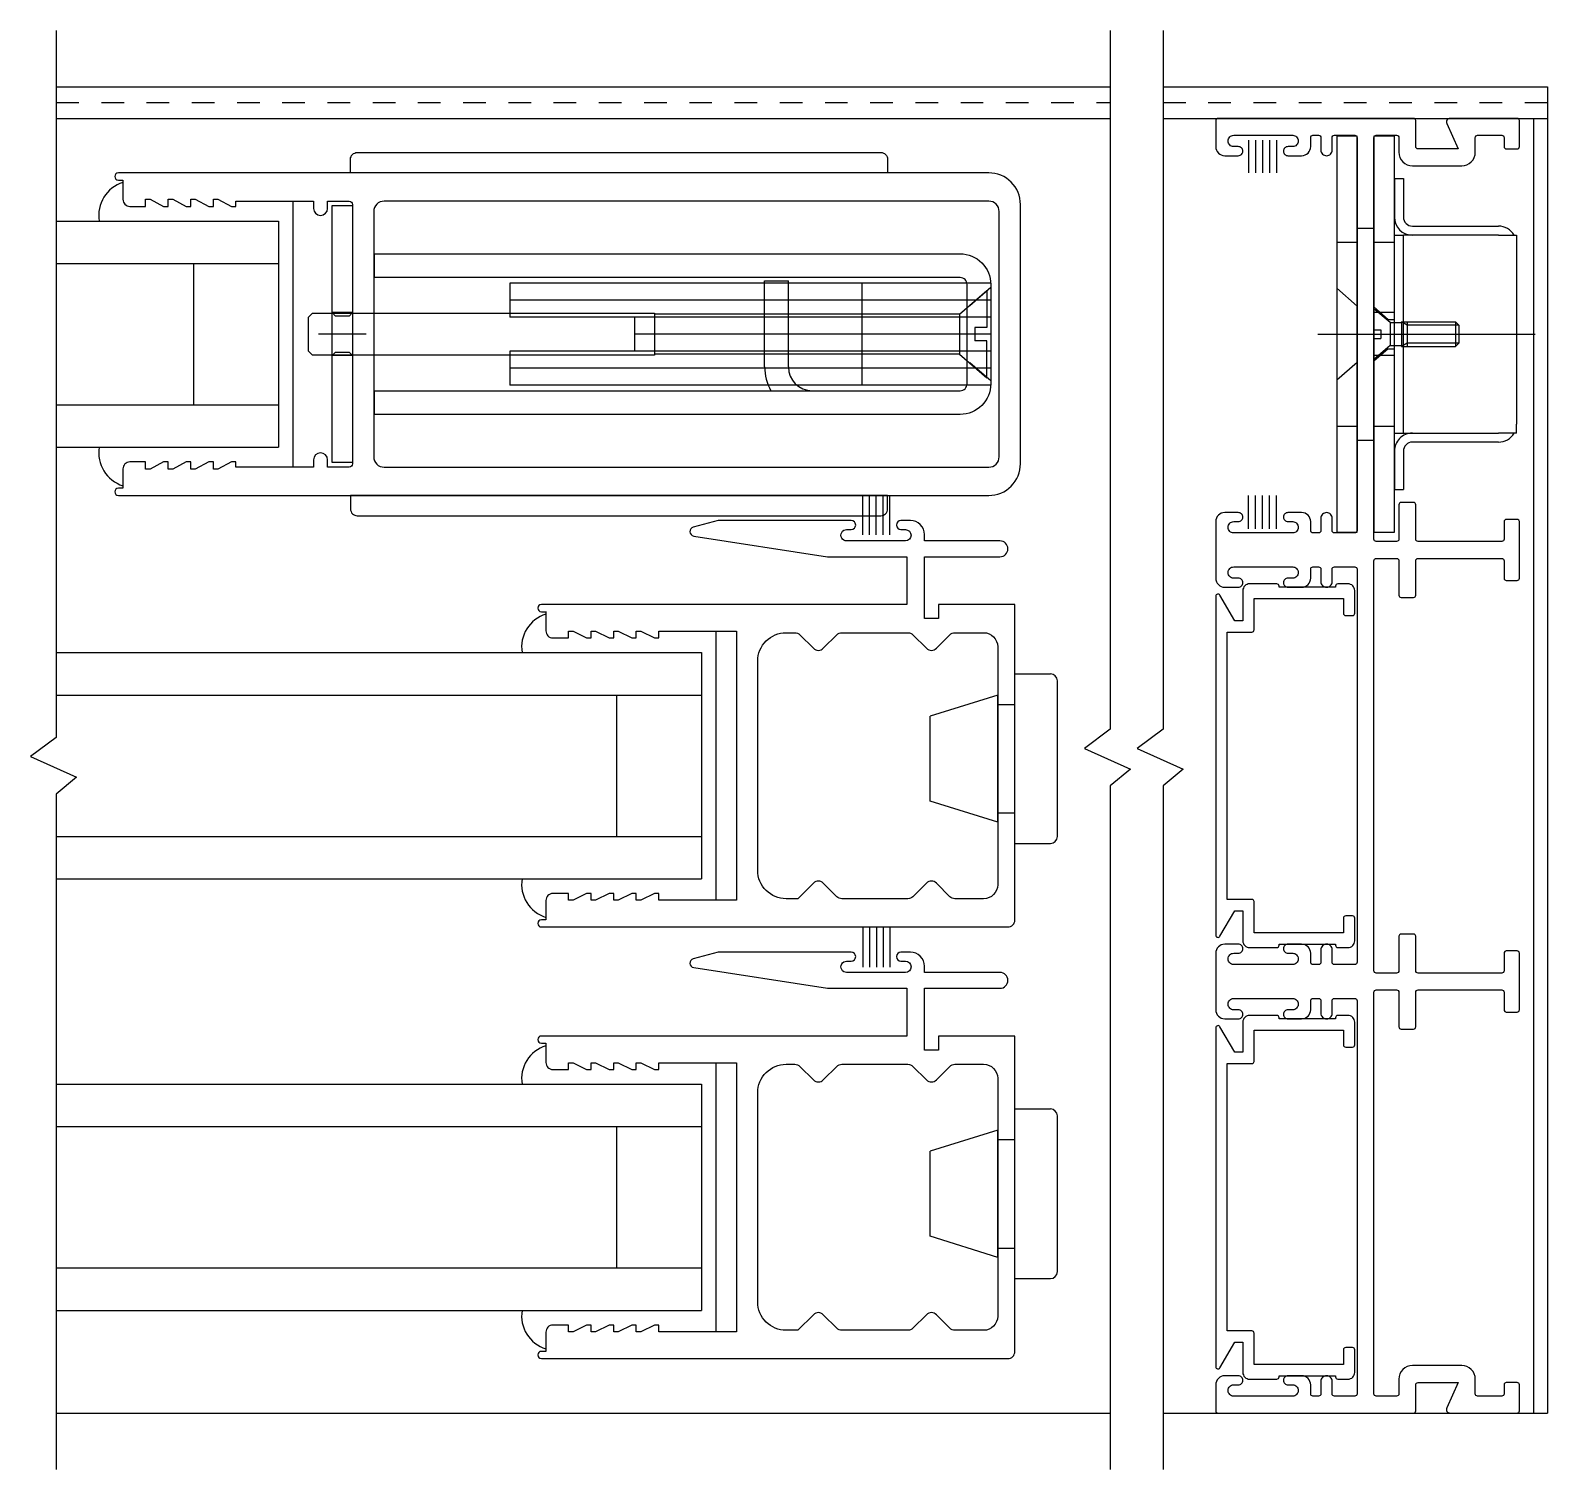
# Model space of a CAD drawing. Extents: x -31.7 to 55.9, y -31.6 to 29.
# Drawn here: x 12.59 to 19.3, y -6.67 to -0.31 of the extents above; entities that cross this region are included whole.
import ezdxf

# ---------------------------------------------------------------- set-up
doc = ezdxf.new("R2010")
doc.units = 0
doc.header["$LTSCALE"] = 0.25
doc.header["$MEASUREMENT"] = 0
doc.linetypes.add('HIDDEN', pattern=[0.375, 0.25, -0.125])
doc.layers.get('0').update_dxf_attribs({"linetype": 'CONTINUOUS'})
for name, color, linetype in [('GLASS-VINYL', 7, 'CONTINUOUS'), ('MISC', 7, 'CONTINUOUS'), ('POCKET-CLOSER', 1, 'CONTINUOUS'), ('SASH', 5, 'CONTINUOUS'), ('SEAL', 7, 'CONTINUOUS'), ('SILL-PAN', 7, 'CONTINUOUS'), ('TEXT', 7, 'CONTINUOUS'), ('VENT', 5, 'CONTINUOUS')]:
    doc.layers.add(name, color=color, linetype=linetype)

# ---------------------------------------------------------------- blocks, each defined once
blk = doc.blocks.new('3710 Jamb Filler')
blk.add_lwpolyline([(-0.12, 0.774, 0.414214), (-0.15, 0.804), (-0.27, 0.804, 0.414214), (-0.28, 0.794), (-0.28, 0.789), (-0.53, 0.789), (-0.53, 0.794, 0.414214), (-0.54, 0.804), (-0.585, 0.804, 0.414214), (-0.615, 0.774), (-0.615, 0.674, 0.414214), (-0.605, 0.664), (-0.575, 0.664, 0.414214), (-0.565, 0.674), (-0.565, 0.739), (-0.17, 0.739), (-0.17, 0.601, 0.414214), (-0.16, 0.591), (-0.05, 0.591), (-0.05, -0.591), (-0.16, -0.591, 0.414214), (-0.17, -0.601), (-0.17, -0.739), (-0.565, -0.739), (-0.565, -0.674, 0.414214), (-0.575, -0.664), (-0.605, -0.664, 0.414214), (-0.615, -0.674), (-0.615, -0.774, 0.414214), (-0.585, -0.804), (-0.54, -0.804, 0.414214), (-0.53, -0.794), (-0.53, -0.789), (-0.28, -0.789), (-0.28, -0.794, 0.414214), (-0.27, -0.804), (-0.15, -0.804, 0.414214), (-0.12, -0.774), (-0.12, -0.641), (-0.0839, -0.641), (-0.0187, -0.754, 0.767327), (0, -0.749), (0, 0.749, 0.767327), (-0.0187, 0.754), (-0.0839, 0.641), (-0.12, 0.641)], format="xyb", close=True)
blk = doc.blocks.new('3713-3 TRACK JAMB')
blk.add_lwpolyline([(0.4425, -3.7609), (0.4425, -3.691, 0.414214), (0.4025, -3.651), (0.3425, -3.651, 0.414214), (0.3225, -3.671), (0.3225, -3.671, 0.414214), (0.3425, -3.691), (0.363, -3.691, -0.414214), (0.3875, -3.7155), (0.3875, -3.7165, -0.414214), (0.363, -3.741), (0.102, -3.741, -0.414214), (0.0775, -3.7165), (0.0775, -3.7155, -0.414214), (0.102, -3.691), (0.1225, -3.691, 0.414214), (0.1425, -3.671), (0.1425, -3.6705, 0.414214), (0.123, -3.651), (0.0625, -3.651, 0.414214), (0.0225, -3.691), (0.0225, -3.731, -0.414214), (0.0125, -3.741), (-0.0125, -3.741, -0.414214), (-0.0225, -3.731), (-0.0225, -3.676, 0.414214), (-0.0475, -3.651), (-0.048, -3.651, 0.414214), (-0.0725, -3.6755), (-0.0725, -3.731, -0.414214), (-0.0825, -3.741), (-0.1725, -3.741, -0.414214), (-0.1825, -3.731), (-0.1825, -2.862), (-0.1825, -1.993, -0.414214), (-0.1725, -1.983), (-0.0825, -1.983, -0.414214), (-0.0725, -1.993), (-0.0725, -2.0485, 0.414214), (-0.048, -2.073), (-0.0475, -2.073, 0.414214), (-0.0225, -2.048), (-0.0225, -1.993, -0.414214), (-0.0125, -1.983), (0.0125, -1.983, -0.414214), (0.0225, -1.993), (0.0225, -2.033, 0.414214), (0.0625, -2.073), (0.123, -2.073, 0.414214), (0.1425, -2.0535), (0.1425, -2.053, 0.414214), (0.1225, -2.033), (0.102, -2.033, -0.414214), (0.0775, -2.0085), (0.0775, -2.0075, -0.414214), (0.102, -1.983), (0.363, -1.983, -0.414214), (0.3875, -2.0075), (0.3875, -2.0085, -0.414214), (0.363, -2.033), (0.3425, -2.033, 0.414214), (0.3225, -2.053, 0.414214), (0.3425, -2.073), (0.4025, -2.073, 0.414214), (0.4425, -2.033), (0.4425, -1.9629), (0.4425, -1.8711), (0.4425, -1.783, 0.414214), (0.4025, -1.743), (0.3425, -1.743, 0.414214), (0.3225, -1.763), (0.3225, -1.763, 0.414214), (0.3425, -1.783), (0.363, -1.783, -0.414214), (0.3875, -1.8075), (0.3875, -1.8085, -0.414214), (0.363, -1.833), (0.102, -1.833, -0.414214), (0.0775, -1.8085), (0.0775, -1.8075, -0.414214), (0.102, -1.783), (0.1225, -1.783, 0.414214), (0.1425, -1.763), (0.1425, -1.7625, 0.414214), (0.123, -1.743), (0.0625, -1.743, 0.414214), (0.0225, -1.783), (0.0225, -1.823, -0.414214), (0.0125, -1.833), (-0.0125, -1.833, -0.414214), (-0.0225, -1.823), (-0.0225, -1.768, 0.414214), (-0.0475, -1.743), (-0.048, -1.743, 0.414214), (-0.0725, -1.7675), (-0.0725, -1.823, -0.414214), (-0.0825, -1.833), (-0.1725, -1.833, -0.414214), (-0.1825, -1.823), (-0.1825, -0.954), (-0.1825, -0.085, -0.414214), (-0.1725, -0.075), (-0.0825, -0.075, -0.414214), (-0.0725, -0.085), (-0.0725, -0.1405, 0.414214), (-0.048, -0.165), (-0.0475, -0.165, 0.414214), (-0.0225, -0.14), (-0.0225, -0.085, -0.414214), (-0.0125, -0.075), (0.0125, -0.075, -0.414214), (0.0225, -0.085), (0.0225, -0.125, 0.414214), (0.0625, -0.165), (0.123, -0.165, 0.414214), (0.1425, -0.1455), (0.1425, -0.145, 0.414214), (0.1225, -0.125), (0.102, -0.125, -0.414214), (0.0775, -0.1005), (0.0775, -0.0995, -0.414214), (0.102, -0.075), (0.363, -0.075, -0.414214), (0.3875, -0.0995), (0.3875, -0.1005, -0.414214), (0.363, -0.125), (0.3425, -0.125, 0.414214), (0.3225, -0.145, 0.414214), (0.3425, -0.165), (0.4025, -0.165, 0.414214), (0.4425, -0.125), (0.4425, -0.01, 0.414214), (0.4325, 0), (-0.4325, 0, 0.414214), (-0.4425, -0.01), (-0.4425, -0.125, -0.414214), (-0.4525, -0.135), (-0.6305, -0.135), (-0.579, -0.0227, 0.546624), (-0.5935, 0), (-0.8905, 0, 0.414214), (-0.9005, -0.01), (-0.9005, -0.125, 0.414214), (-0.8905, -0.135), (-0.8425, -0.135, 0.414214), (-0.8325, -0.125), (-0.8325, -0.085, -0.414214), (-0.8225, -0.075), (-0.7155, -0.075, -0.414214), (-0.7055, -0.085), (-0.7055, -0.15, 0.414214), (-0.6455, -0.21), (-0.4275, -0.21, 0.414214), (-0.3675, -0.15), (-0.3675, -0.085, -0.414214), (-0.3575, -0.075), (-0.2675, -0.075, -0.414214), (-0.2575, -0.085), (-0.2575, -0.954), (-0.2575, -1.8605, -0.414214), (-0.2675, -1.8705), (-0.3575, -1.8705, -0.414214), (-0.3675, -1.8605), (-0.3675, -1.708, 0.414214), (-0.3775, -1.698), (-0.4325, -1.698, 0.414214), (-0.4425, -1.708), (-0.4425, -1.8605, -0.414214), (-0.4525, -1.8705), (-0.7809, -1.8705), (-0.8225, -1.8705, -0.414214), (-0.8325, -1.8605), (-0.8325, -1.783, 0.414214), (-0.8425, -1.773), (-0.8905, -1.773, 0.414214), (-0.9005, -1.783), (-0.9005, -1.8711), (-0.9005, -1.9629), (-0.9005, -2.033, 0.414214), (-0.8905, -2.043), (-0.8425, -2.043, 0.414214), (-0.8325, -2.033), (-0.8325, -1.9555, -0.414214), (-0.8225, -1.9455), (-0.7678, -1.9455), (-0.4525, -1.9455, -0.414214), (-0.4425, -1.9555), (-0.4425, -2.108, 0.414214), (-0.4325, -2.118), (-0.3775, -2.118, 0.414214), (-0.3675, -2.108), (-0.3675, -1.9555, -0.414214), (-0.3575, -1.9455), (-0.2675, -1.9455, -0.414214), (-0.2575, -1.9555), (-0.2575, -2.862), (-0.2575, -3.7685, -0.414214), (-0.2675, -3.7785), (-0.3089, -3.7785), (-0.3575, -3.7785, -0.414214), (-0.3675, -3.7685), (-0.3675, -3.616, 0.414214), (-0.3775, -3.606), (-0.4325, -3.606, 0.414214), (-0.4425, -3.616), (-0.4425, -3.7685, -0.414214), (-0.4525, -3.7785), (-0.7685, -3.7785), (-0.8225, -3.7785, -0.414214), (-0.8325, -3.7685), (-0.8325, -3.691, 0.414214), (-0.8425, -3.681), (-0.8905, -3.681, 0.414214), (-0.9005, -3.691), (-0.9005, -3.7437), (-0.9005, -3.807), (-0.9005, -3.8709), (-0.9005, -3.941, 0.414214), (-0.8905, -3.951), (-0.8425, -3.951, 0.414214), (-0.8325, -3.941), (-0.8325, -3.8635, -0.414214), (-0.8225, -3.8535), (-0.7678, -3.8535), (-0.4525, -3.8535, -0.414214), (-0.4425, -3.8635), (-0.4425, -4.016, 0.414214), (-0.4325, -4.026), (-0.3775, -4.026, 0.414214), (-0.3675, -4.016), (-0.3675, -3.8635, -0.414214), (-0.3575, -3.8535), (-0.2675, -3.8535, -0.414214), (-0.2575, -3.8635), (-0.2575, -4.77), (-0.2575, -5.639, -0.414214), (-0.2675, -5.649), (-0.3575, -5.649, -0.414214), (-0.3675, -5.639), (-0.3675, -5.574, 0.414214), (-0.4275, -5.514), (-0.6455, -5.514, 0.414214), (-0.7055, -5.574), (-0.7055, -5.639, -0.414214), (-0.7155, -5.649), (-0.8225, -5.649, -0.414214), (-0.8325, -5.639), (-0.8325, -5.599, 0.414214), (-0.8425, -5.589), (-0.8905, -5.589, 0.414214), (-0.9005, -5.599), (-0.9005, -5.714, 0.414214), (-0.8905, -5.724), (-0.5935, -5.724, 0.546624), (-0.579, -5.7013), (-0.6305, -5.589), (-0.4525, -5.589, -0.414214), (-0.4425, -5.599), (-0.4425, -5.714, 0.414214), (-0.4325, -5.724), (0.4325, -5.724, 0.414214), (0.4425, -5.714), (0.4425, -5.599, 0.414214), (0.4025, -5.559), (0.3425, -5.559, 0.414214), (0.3225, -5.579), (0.3225, -5.579, 0.414214), (0.3425, -5.599), (0.363, -5.599, -0.414214), (0.3875, -5.6235), (0.3875, -5.6245, -0.414214), (0.363, -5.649), (0.102, -5.649, -0.414214), (0.0775, -5.6245), (0.0775, -5.6235, -0.414214), (0.102, -5.599), (0.1225, -5.599, 0.414214), (0.1425, -5.579), (0.1425, -5.5785, 0.414214), (0.123, -5.559), (0.0625, -5.559, 0.414214), (0.0225, -5.599), (0.0225, -5.639, -0.414214), (0.0125, -5.649), (-0.0125, -5.649, -0.414214), (-0.0225, -5.639), (-0.0225, -5.584, 0.414214), (-0.0475, -5.559), (-0.048, -5.559, 0.414214), (-0.0725, -5.5835), (-0.0725, -5.639, -0.414214), (-0.0825, -5.649), (-0.1725, -5.649, -0.414214), (-0.1825, -5.639), (-0.1825, -4.77), (-0.1825, -3.901, -0.414214), (-0.1725, -3.891), (-0.0825, -3.891, -0.414214), (-0.0725, -3.901), (-0.0725, -3.9565, 0.414214), (-0.048, -3.981), (-0.0475, -3.981, 0.414214), (-0.0225, -3.956), (-0.0225, -3.901, -0.414214), (-0.0125, -3.891), (0.0125, -3.891, -0.414214), (0.0225, -3.901), (0.0225, -3.941, 0.414214), (0.0625, -3.981), (0.123, -3.981, 0.414214), (0.1425, -3.9615), (0.1425, -3.961, 0.414214), (0.1225, -3.941), (0.102, -3.941, -0.414214), (0.0775, -3.9165), (0.0775, -3.9155, -0.414214), (0.102, -3.891), (0.363, -3.891, -0.414214), (0.3875, -3.9155), (0.3875, -3.9165, -0.414214), (0.363, -3.941), (0.3425, -3.941, 0.414214), (0.3225, -3.961, 0.414214), (0.3425, -3.981), (0.4025, -3.981, 0.414214), (0.4425, -3.941), (0.4425, -3.8799)], format="xyb", close=True)
blk = doc.blocks.new('A$C1D443341')
for p, q in [((0.188, 0.75), (0.031, 0.75)), ((0.188, 0.75), (0.188, 0)), ((0, 0.719), (0, 0.031)), ((0.264, 0.615), (0.188, 0.615)), ((0.264, 0.656), (0.562, 0.563)), ((0.264, 0.656), (0.264, 0.094)), ((0.562, 0.563), (0.562, 0.187)), ((0.264, 0.135), (0.188, 0.135)), ((0.264, 0.094), (0.562, 0.187)), ((0.188, 0), (0.031, 0))]:
    blk.add_line(p, q)
for centre, start, end in [((0.031, 0.719), 90, 180), ((0.031, 0.031), 180, 270)]:
    blk.add_arc(centre, 0.031, start, end)
blk = doc.blocks.new('StrikePlateAssy(EX_HI)')
at = {"linetype": 'Continuous'}
for p, q in [((-0.165, 0.6875), (-0.205, 0.6875)), ((-0.205, 0.5175), (-0.205, 0.6875)), ((-0.165, 0.5175), (-0.165, 0.6875)), ((-0.625, 0.4775), (-0.245, 0.4775)), ((-0.705, 0.4375), (-0.625, 0.4375)), ((-0.705, 0.4375), (-0.705, 0.3975)), ((-0.245, 0.4375), (-0.625, 0.4375)), ((-0.205, 0.4375), (-0.245, 0.4375)), ((-0.205, 0.4375), (-0.205, -0.4375)), ((-0.165, 0.4375), (-0.205, 0.4375)), ((-0.165, 0.4375), (-0.165, -0.4375)), ((-0.705, -0.3975), (-0.705, 0.3975)), ((0.09, 0.2025), (0, 0.1243)), ((0.09, -0.2025), (0, -0.1243)), ((-0.705, -0.4375), (-0.705, -0.3975)), ((-0.625, -0.4375), (-0.705, -0.4375)), ((-0.625, -0.4375), (-0.245, -0.4375)), ((-0.245, -0.4375), (-0.205, -0.4375)), ((-0.165, -0.4375), (-0.205, -0.4375)), ((-0.245, -0.4775), (-0.625, -0.4775)), ((-0.205, -0.6875), (-0.205, -0.5175)), ((-0.165, -0.6875), (-0.165, -0.5175)), ((-0.165, -0.6875), (-0.205, -0.6875))]:
    blk.add_line(p, q, dxfattribs=at)
for p, q in [((-0.075, 0.4062), (-0.165, 0.4062)), ((0, 0.4688), (-0.075, 0.4688)), ((0.09, 0.4062), (0, 0.4062)), ((-0.165, 0.095), (-0.165, -0.095)), ((-0.165, 0.095), (-0.075, 0.095)), ((-0.1471, 0.0509), (-0.075, 0.1125)), ((-0.1383, 0.065), (-0.075, 0.12)), ((-0.075, 0.1125), (-0.075, 0.0195)), ((-0.4358, 0.0543), (-0.45, 0.0401)), ((-0.45, 0.0401), (-0.2217, 0.0401)), ((-0.45, -0.0401), (-0.45, 0.0401)), ((-0.1971, 0.0543), (-0.4358, 0.0543)), ((-0.4358, -0.0543), (-0.4358, 0.0543)), ((0.0129, 0), (-0.2299, 0)), ((-0.2217, 0.0401), (-0.1971, 0.0543)), ((-0.2217, -0.0543), (-0.2217, 0.0543)), ((-0.1971, -0.0543), (-0.1971, 0.0543)), ((-0.1471, 0.0509), (-0.1971, 0.0509)), ((-0.1383, 0.065), (-0.165, 0.065)), ((-0.1471, -0.0509), (-0.1471, 0.0509)), ((-0.075, 0.0195), (-0.105, 0.0195)), ((-0.105, -0.0195), (-0.105, 0.0195)), ((0.1729, 0), (-0.07, 0)), ((-0.0437, 0), (-0.7884, 0)), ((-0.45, -0.0401), (-0.2217, -0.0401)), ((-0.4358, -0.0543), (-0.45, -0.0401)), ((-0.1971, -0.0543), (-0.4358, -0.0543)), ((-0.2217, -0.0401), (-0.1971, -0.0543)), ((-0.1471, -0.0509), (-0.1971, -0.0509)), ((-0.1383, -0.065), (-0.165, -0.065)), ((-0.1471, -0.0509), (-0.075, -0.1125)), ((-0.1383, -0.065), (-0.075, -0.12)), ((-0.075, -0.0195), (-0.105, -0.0195)), ((-0.075, -0.1125), (-0.075, -0.0195)), ((-0.165, -0.095), (-0.075, -0.095)), ((-0.075, -0.4062), (-0.165, -0.4062)), ((0, -0.4688), (-0.075, -0.4688)), ((0.09, -0.4062), (0, -0.4062))]:
    blk.add_line(p, q)
for points in [[(-0.165, -0.875), (-0.075, -0.875), (-0.075, 0.875), (-0.165, 0.875)], [(0, -0.875), (0.09, -0.875), (0.09, 0.875), (0, 0.875)]]:
    blk.add_lwpolyline(points, close=True)
for centre, radius, start, end in [((-0.625, 0.3975), 0.08, 90, 150), ((-0.245, 0.5175), 0.08, 270, 0), ((-0.245, 0.5175), 0.04, 270, 0), ((-0.625, -0.3975), 0.08, 210, 270), ((-0.245, -0.5175), 0.08, 0, 90), ((-0.245, -0.5175), 0.04, 0, 90)]:
    blk.add_arc(centre, radius, start, end, dxfattribs=at)
blk = doc.blocks.new('3767 LEADSILE')
for points in [[(3.769, -0.597), (3.749, -0.597), (3.689, -0.565), (3.669, -0.565), (3.669, -0.597), (3.649, -0.597), (3.589, -0.565), (3.569, -0.565), (3.569, -0.597), (3.549, -0.597), (3.489, -0.565), (3.469, -0.565), (3.469, -0.588), (3.126, -0.588), (3.126, -0.556, 1), (3.064, -0.556), (3.064, -0.588), (2.969, -0.588, -0.414214), (2.954, -0.573), (2.954, 0.573, -0.414214), (2.969, 0.588), (3.064, 0.588), (3.064, 0.556, 1), (3.126, 0.556), (3.126, 0.588), (3.469, 0.588), (3.469, 0.565), (3.489, 0.565), (3.549, 0.597), (3.569, 0.597), (3.569, 0.565), (3.589, 0.565), (3.649, 0.597), (3.669, 0.597), (3.669, 0.565), (3.689, 0.565), (3.749, 0.597), (3.769, 0.597), (3.769, 0.565), (3.789, 0.565), (3.849, 0.597), (3.869, 0.597), (3.869, 0.565), (3.938, 0.565, 0.414214), (3.969, 0.596), (3.969, 0.681), (3.989, 0.681, 1), (3.989, 0.713), (0.14, 0.713, 0.414214), (0, 0.573), (0, -0.573, 0.414214), (0.14, -0.713), (3.989, -0.713, 1), (3.989, -0.681), (3.969, -0.681), (3.969, -0.596, 0.414214), (3.938, -0.565), (3.869, -0.565), (3.869, -0.597), (3.849, -0.597), (3.789, -0.565), (3.769, -0.565)], [(2.814, -0.588, 0.414214), (2.86, -0.542), (2.86, 0.542, 0.414214), (2.814, 0.588), (0.14, 0.588, 0.414214), (0.094, 0.542), (0.094, -0.542, 0.414214), (0.14, -0.588)]]:
    blk.add_lwpolyline(points, format="xyb", close=True)
blk = doc.blocks.new('*U80')
for p, q in [((-0.3858, 0.225), (-2.512, 0.225)), ((-2.512, 0.225), (-2.512, 0.075)), ((-1.3857, 0.235), (-1.2807, 0.235)), ((-1.3857, -0.145), (-1.3857, 0.235)), ((-1.2807, -0.145), (-1.2807, 0.235)), ((-0.9545, -0.225), (-0.9545, 0.225)), ((-0.3857, 0.15), (-2.512, 0.15)), ((-0.5247, 0.0887), (-0.4032, 0.1925)), ((-0.4032, 0.1925), (-0.4032, 0.03)), ((-0.3857, 0.075), (-2.512, 0.075)), ((-1.96, -0.075), (-1.96, 0.075)), ((-0.5247, 0.0887), (-1.8723, 0.0887)), ((-0.5247, 0.0887), (-0.5247, -0.0887)), ((-0.3857, 0), (-1.96, 0)), ((-0.4562, 0.03), (-0.4562, -0.03)), ((-0.4032, 0.03), (-0.4562, 0.03)), ((-0.4032, -0.03), (-0.4562, -0.03)), ((-0.4032, -0.1925), (-0.4032, -0.03)), ((-0.3857, -0.075), (-2.512, -0.075)), ((-2.512, -0.075), (-2.512, -0.225)), ((-0.5247, -0.0887), (-1.8723, -0.0887)), ((-0.5247, -0.0887), (-0.4032, -0.1925)), ((-0.3857, -0.15), (-2.512, -0.15))]:
    blk.add_line(p, q)
at = {"ltscale": 0.5}
for p, q in [((-0.3857, 0.2055), (-0.4783, 0.125)), ((-3.2085, 0.095), (-3.2985, 0.095)), ((-3.2985, 0.095), (-3.2835, 0.08)), ((-3.2235, 0.08), (-3.2835, 0.08)), ((-3.2085, 0.095), (-3.2235, 0.08)), ((-3.2835, -0.08), (-3.2985, -0.095)), ((-3.2085, -0.095), (-3.2985, -0.095)), ((-3.2835, -0.08), (-3.2235, -0.08)), ((-3.2235, -0.08), (-3.2085, -0.095)), ((-0.4783, -0.125), (-0.3857, -0.2055))]:
    blk.add_line(p, q, dxfattribs=at)
at = {"ltscale": 0.3}
for p, q in [((-3.1485, 0), (-3.3585, 0)), ((-0.5248, 0), (-1.1592, 0))]:
    blk.add_line(p, q, dxfattribs=at)
for points in [[(-3.187, 0.803), (-0.872, 0.803, -0.414214), (-0.842, 0.773), (-0.842, 0.713), (-3.217, 0.713), (-3.217, 0.773, -0.414214)], [(-3.187, -0.803), (-0.872, -0.803, 0.414214), (-0.842, -0.773), (-0.842, -0.713), (-3.217, -0.713), (-3.217, -0.773, 0.414214)]]:
    blk.add_lwpolyline(points, format="xyb", close=True)
for points in [[(-3.2085, -0.568), (-3.2985, -0.568), (-3.2985, 0.568), (-3.2085, 0.568)], [(-3.3853, 0.0931), (-1.8723, 0.0931), (-1.8723, -0.093), (-3.3853, -0.093), (-3.4032, -0.0752), (-3.4032, 0.0752)]]:
    blk.add_lwpolyline(points, close=True)
blk.add_lwpolyline([(-0.5207, -0.355), (-3.1107, -0.355), (-3.1107, -0.25), (-0.5207, -0.25, 0.414214), (-0.4907, -0.22), (-0.4907, 0.22, 0.414214), (-0.5207, 0.25), (-3.1107, 0.25), (-3.1107, 0.355), (-0.5207, 0.355, -0.414214), (-0.3857, 0.22), (-0.3857, -0.22, -0.414214), (-0.5207, -0.355), (-1.1757, -0.355)], format="xyb")
blk.add_lwpolyline([(-0.3858, -0.225), (-2.512, -0.225)])
for radius, end in [(0.21, 210), (0.105, 270)]:
    blk.add_arc((-1.1757, -0.145), radius, 180, end)
at = {"rotation": 180}
blk.add_blockref('3767 LEADSILE', (-0.2545, 0), dxfattribs=at)

msp = doc.modelspace()

# ---------------------------------------------------------------- linework, layer by layer
at = {"color": 5}
for centre in [(16.07532, -4.09776), (16.07532, -6.00576)]:
    msp.add_arc(centre, 0.031, 44.999824, 134.999518, dxfattribs=at)
at = {"layer": 'GLASS-VINYL', "color": 7}
for p, q in [((13.75245, -2.23676), (13.75245, -1.06076)), ((12.70479, -1.14876), (13.68745, -1.14876)), ((13.68745, -1.14876), (13.68745, -2.14876)), ((12.70479, -1.33626), (13.68745, -1.33626)), ((13.31245, -1.33626), (13.31245, -1.96126)), ((12.70479, -1.96126), (13.68745, -1.96126)), ((12.70479, -2.14876), (13.68745, -2.14876))]:
    msp.add_line(p, q, dxfattribs=at)
at = {"layer": 'GLASS-VINYL'}
for p, q in [((15.62282, -4.15176), (15.62282, -2.96176)), ((12.70479, -3.05676), (15.55782, -3.05676)), ((15.55782, -3.05676), (15.55782, -4.05676)), ((12.70479, -3.24426), (15.55782, -3.24426)), ((15.18282, -3.24426), (15.18282, -3.86926)), ((12.70479, -3.86926), (15.55782, -3.86926)), ((12.70479, -4.05676), (15.55782, -4.05676)), ((15.62282, -6.05976), (15.62282, -4.86976)), ((12.70479, -4.96476), (15.55782, -4.96476)), ((15.55782, -4.96476), (15.55782, -5.96476)), ((12.70479, -5.15226), (15.55782, -5.15226)), ((15.18282, -5.15226), (15.18282, -5.77726)), ((12.70479, -5.77726), (15.55782, -5.77726)), ((12.70479, -5.96476), (15.55782, -5.96476))]:
    msp.add_line(p, q, dxfattribs=at)
at = {"layer": 'GLASS-VINYL', "color": 7}
for centre, start, end in [((13.04552, -1.12423), 107.354231, 189.24028), ((13.04552, -2.17329), 170.75972, 252.645769)]:
    msp.add_arc(centre, 0.15276, start, end, dxfattribs=at)
at = {"layer": 'GLASS-VINYL'}
for centre, start, end in [((14.91588, -3.03223), 107.354231, 189.24028), ((14.91588, -4.08129), 170.75972, 252.645769), ((14.91588, -4.94023), 107.354231, 189.24028), ((14.91588, -5.98929), 170.75972, 252.645769)]:
    msp.add_arc(centre, 0.15276, start, end, dxfattribs=at)
at = {"layer": 'MISC'}
for p, q in [((12.70479, -0.30576), (12.70479, -3.43201)), ((17.36644, -0.30576), (17.36644, -3.39576)), ((17.59965, -0.30576), (17.59965, -3.39576)), ((17.36644, -3.39576), (17.2522, -3.48003)), ((17.59965, -3.39576), (17.48541, -3.48003)), ((12.70479, -3.43201), (12.59056, -3.51627)), ((17.2522, -3.48003), (17.45608, -3.57149)), ((17.48541, -3.48003), (17.68929, -3.57149)), ((12.59056, -3.51627), (12.79443, -3.60773)), ((12.79443, -3.60773), (12.70479, -3.68201)), ((17.45608, -3.57149), (17.36644, -3.64576)), ((17.68929, -3.57149), (17.59965, -3.64576)), ((12.70479, -3.68201), (12.70479, -6.66876)), ((17.36644, -3.64576), (17.36644, -6.66876)), ((17.59965, -3.64576), (17.59965, -6.66876))]:
    msp.add_line(p, q, dxfattribs=at)
at = {"layer": 'SASH'}
for points in [[(14.87032, -2.87476), (14.87032, -2.96076, 0.4142136), (14.90132, -2.99176), (14.97032, -2.99176), (14.97032, -2.96176), (14.99032, -2.96176), (15.05032, -2.99176), (15.07032, -2.99176), (15.07032, -2.96176), (15.09032, -2.96176), (15.15032, -2.99176), (15.17032, -2.99176), (15.17032, -2.96176), (15.19032, -2.96176), (15.25032, -2.99176), (15.27032, -2.99176), (15.27032, -2.96176), (15.29032, -2.96176), (15.35032, -2.99176), (15.37032, -2.99176), (15.37032, -2.96176), (15.71332, -2.96176), (15.71332, -4.15176), (15.37032, -4.15176), (15.37032, -4.12176), (15.35032, -4.12176), (15.29032, -4.15176), (15.27032, -4.15176), (15.27032, -4.12176), (15.25032, -4.12176), (15.19032, -4.15176), (15.17032, -4.15176), (15.17032, -4.12176), (15.15032, -4.12176), (15.09032, -4.15176), (15.07032, -4.15176), (15.07032, -4.12176), (15.05032, -4.12176), (14.99032, -4.15176), (14.97032, -4.15176), (14.97032, -4.12176), (14.90132, -4.12176, 0.4142136), (14.87032, -4.15276), (14.87032, -4.23776), (14.85032, -4.23776, 0.9999957), (14.85032, -4.26976), (16.91332, -4.26976, 0.4142136), (16.94432, -4.23876), (16.94432, -2.84376), (16.60632, -2.84376), (16.60632, -2.90576), (16.54432, -2.90576), (16.54432, -2.63276), (16.87832, -2.63276, 1), (16.87832, -2.56276), (16.54432, -2.56276), (16.54432, -2.53476, 0.4142136), (16.48232, -2.47276), (16.44032, -2.47276, 1), (16.44032, -2.51276), (16.46032, -2.51276, -0.9999959), (16.46032, -2.56276), (16.20032, -2.56276, -1.0000034), (16.20032, -2.51276), (16.22032, -2.51276, 0.9999936), (16.22032, -2.47276), (15.63232, -2.47276), (15.52214, -2.50228, 0.8114148), (15.52427, -2.54137), (16.11632, -2.63276), (16.46632, -2.63276), (16.46632, -2.84376), (14.85032, -2.84376, 0.9999957), (14.85032, -2.87576), (14.87032, -2.87576)], [(16.0534, -4.07584), (15.98448, -4.14476), (15.93232, -4.14476, -0.4142136), (15.80732, -4.01976), (15.80732, -3.09376, -0.4142136), (15.93232, -2.96876), (15.97164, -2.96876, -0.1989124), (15.99356, -2.97784), (16.0534, -3.03768, 0.4142136), (16.09724, -3.03768), (16.15708, -2.97784, -0.1989124), (16.179, -2.96876), (16.47164, -2.96876, -0.1989124), (16.49356, -2.97784), (16.5534, -3.03768, 0.4142136), (16.59724, -3.03768), (16.65708, -2.97784, -0.1989124), (16.679, -2.96876), (16.80632, -2.96876, -0.4142136), (16.86832, -3.03076), (16.86832, -4.08276, -0.4142136), (16.80632, -4.14476), (16.679, -4.14476, -0.1989124), (16.65708, -4.13568), (16.59724, -4.07584, 0.4142136), (16.5534, -4.07584), (16.49356, -4.13568, -0.1989124), (16.47164, -4.14476), (16.179, -4.14476, -0.1989124), (16.15708, -4.13568), (16.09724, -4.07584)], [(14.87032, -4.78276), (14.87032, -4.86876, 0.4142136), (14.90132, -4.89976), (14.97032, -4.89976), (14.97032, -4.86976), (14.99032, -4.86976), (15.05032, -4.89976), (15.07032, -4.89976), (15.07032, -4.86976), (15.09032, -4.86976), (15.15032, -4.89976), (15.17032, -4.89976), (15.17032, -4.86976), (15.19032, -4.86976), (15.25032, -4.89976), (15.27032, -4.89976), (15.27032, -4.86976), (15.29032, -4.86976), (15.35032, -4.89976), (15.37032, -4.89976), (15.37032, -4.86976), (15.71332, -4.86976), (15.71332, -6.05976), (15.37032, -6.05976), (15.37032, -6.02976), (15.35032, -6.02976), (15.29032, -6.05976), (15.27032, -6.05976), (15.27032, -6.02976), (15.25032, -6.02976), (15.19032, -6.05976), (15.17032, -6.05976), (15.17032, -6.02976), (15.15032, -6.02976), (15.09032, -6.05976), (15.07032, -6.05976), (15.07032, -6.02976), (15.05032, -6.02976), (14.99032, -6.05976), (14.97032, -6.05976), (14.97032, -6.02976), (14.90132, -6.02976, 0.4142136), (14.87032, -6.06076), (14.87032, -6.14576), (14.85032, -6.14576, 0.9999957), (14.85032, -6.17776), (16.91332, -6.17776, 0.4142136), (16.94432, -6.14676), (16.94432, -4.75176), (16.60632, -4.75176), (16.60632, -4.81376), (16.54432, -4.81376), (16.54432, -4.54076), (16.87832, -4.54076, 1), (16.87832, -4.47076), (16.54432, -4.47076), (16.54432, -4.44276, 0.4142136), (16.48232, -4.38076), (16.44032, -4.38076, 1), (16.44032, -4.42076), (16.46032, -4.42076, -0.9999959), (16.46032, -4.47076), (16.20032, -4.47076, -1.0000034), (16.20032, -4.42076), (16.22032, -4.42076, 0.9999936), (16.22032, -4.38076), (15.63232, -4.38076), (15.52214, -4.41028, 0.8114148), (15.52427, -4.44937), (16.11632, -4.54076), (16.46632, -4.54076), (16.46632, -4.75176), (14.85032, -4.75176, 0.9999957), (14.85032, -4.78376), (14.87032, -4.78376)], [(16.0534, -5.98384), (15.98448, -6.05276), (15.93232, -6.05276, -0.4142136), (15.80732, -5.92776), (15.80732, -5.00176, -0.4142136), (15.93232, -4.87676), (15.97164, -4.87676, -0.1989124), (15.99356, -4.88584), (16.0534, -4.94568, 0.4142136), (16.09724, -4.94568), (16.15708, -4.88584, -0.1989124), (16.179, -4.87676), (16.47164, -4.87676, -0.1989124), (16.49356, -4.88584), (16.5534, -4.94568, 0.4142136), (16.59724, -4.94568), (16.65708, -4.88584, -0.1989124), (16.679, -4.87676), (16.80632, -4.87676, -0.4142136), (16.86832, -4.93876), (16.86832, -5.99076, -0.4142136), (16.80632, -6.05276), (16.679, -6.05276, -0.1989124), (16.65708, -6.04368), (16.59724, -5.98384, 0.4142136), (16.5534, -5.98384), (16.49356, -6.04368, -0.1989124), (16.47164, -6.05276), (16.179, -6.05276, -0.1989124), (16.15708, -6.04368), (16.09724, -5.98384)]]:
    msp.add_lwpolyline(points, format="xyb", dxfattribs=at)
at = {"layer": 'SEAL', "color": 7}
for p, q in [((17.97793, -0.79167), (17.97793, -0.93576)), ((18.00893, -0.79167), (18.00893, -0.93576)), ((18.03993, -0.79167), (18.03993, -0.93576)), ((18.07093, -0.79167), (18.07093, -0.93576)), ((18.10193, -0.79167), (18.10193, -0.93576)), ((17.97686, -2.50974), (17.97686, -2.36176)), ((18.00786, -2.50974), (18.00786, -2.36176)), ((18.03886, -2.50974), (18.03886, -2.36176)), ((18.06986, -2.50974), (18.06986, -2.36176)), ((18.10086, -2.50974), (18.10086, -2.36176))]:
    msp.add_line(p, q, dxfattribs=at)
at = {"layer": 'SEAL'}
for p, q in [((16.27129, -2.53595), (16.27129, -2.36176)), ((16.30129, -2.53595), (16.30129, -2.36176)), ((16.33129, -2.53595), (16.33129, -2.36176)), ((16.36129, -2.53595), (16.36129, -2.36176)), ((16.39129, -2.53595), (16.39129, -2.36176)), ((16.2733, -4.44694), (16.2733, -4.27275)), ((16.3033, -4.44694), (16.3033, -4.27275)), ((16.3333, -4.44694), (16.3333, -4.27275)), ((16.3633, -4.44694), (16.3633, -4.27275)), ((16.3933, -4.44694), (16.3933, -4.27275))]:
    msp.add_line(p, q, dxfattribs=at)
at = {"layer": 'SILL-PAN'}
for p, q in [((12.70479, -0.55576), (17.36644, -0.55576)), ((17.59965, -0.55576), (19.30044, -0.55576)), ((19.30044, -0.55576), (19.30044, -6.41876)), ((12.70479, -0.69476), (17.36644, -0.69476)), ((17.59965, -0.69476), (19.30044, -0.69476)), ((19.23844, -0.69476), (19.23844, -6.41876)), ((12.70479, -6.41876), (17.36644, -6.41876)), ((17.59965, -6.41876), (19.30044, -6.41876))]:
    msp.add_line(p, q, dxfattribs=at)
at = {"layer": 'SILL-PAN', "linetype": 'HIDDEN'}
for p, q in [((12.70479, -0.62526), (17.36644, -0.62526)), ((17.59965, -0.62526), (19.30044, -0.62526))]:
    msp.add_line(p, q, dxfattribs=at)

# ---------------------------------------------------------------- block references
at = {"layer": 'MISC', "rotation": 180}
for p in [(17.13232, -3.15076), (17.13232, -5.07426)]:
    msp.add_blockref('A$C1D443341', p, dxfattribs=at)
at = {"layer": 'POCKET-CLOSER', "rotation": 180}
for name, p in [('3713-3 TRACK JAMB', (18.27494, -6.41877)), ('3710 Jamb Filler', (17.83244, -3.55675)), ('3710 Jamb Filler', (17.83244, -5.46475))]:
    msp.add_blockref(name, p, dxfattribs=at)
at = {"layer": 'TEXT', "rotation": 180}
msp.add_blockref('StrikePlateAssy(EX_HI)', (18.45744, -1.64876), dxfattribs=at)
at = {"layer": 'VENT'}
msp.add_blockref('*U80', (17.22345, -1.64876), dxfattribs=at)

doc.saveas('drawing.dxf')
